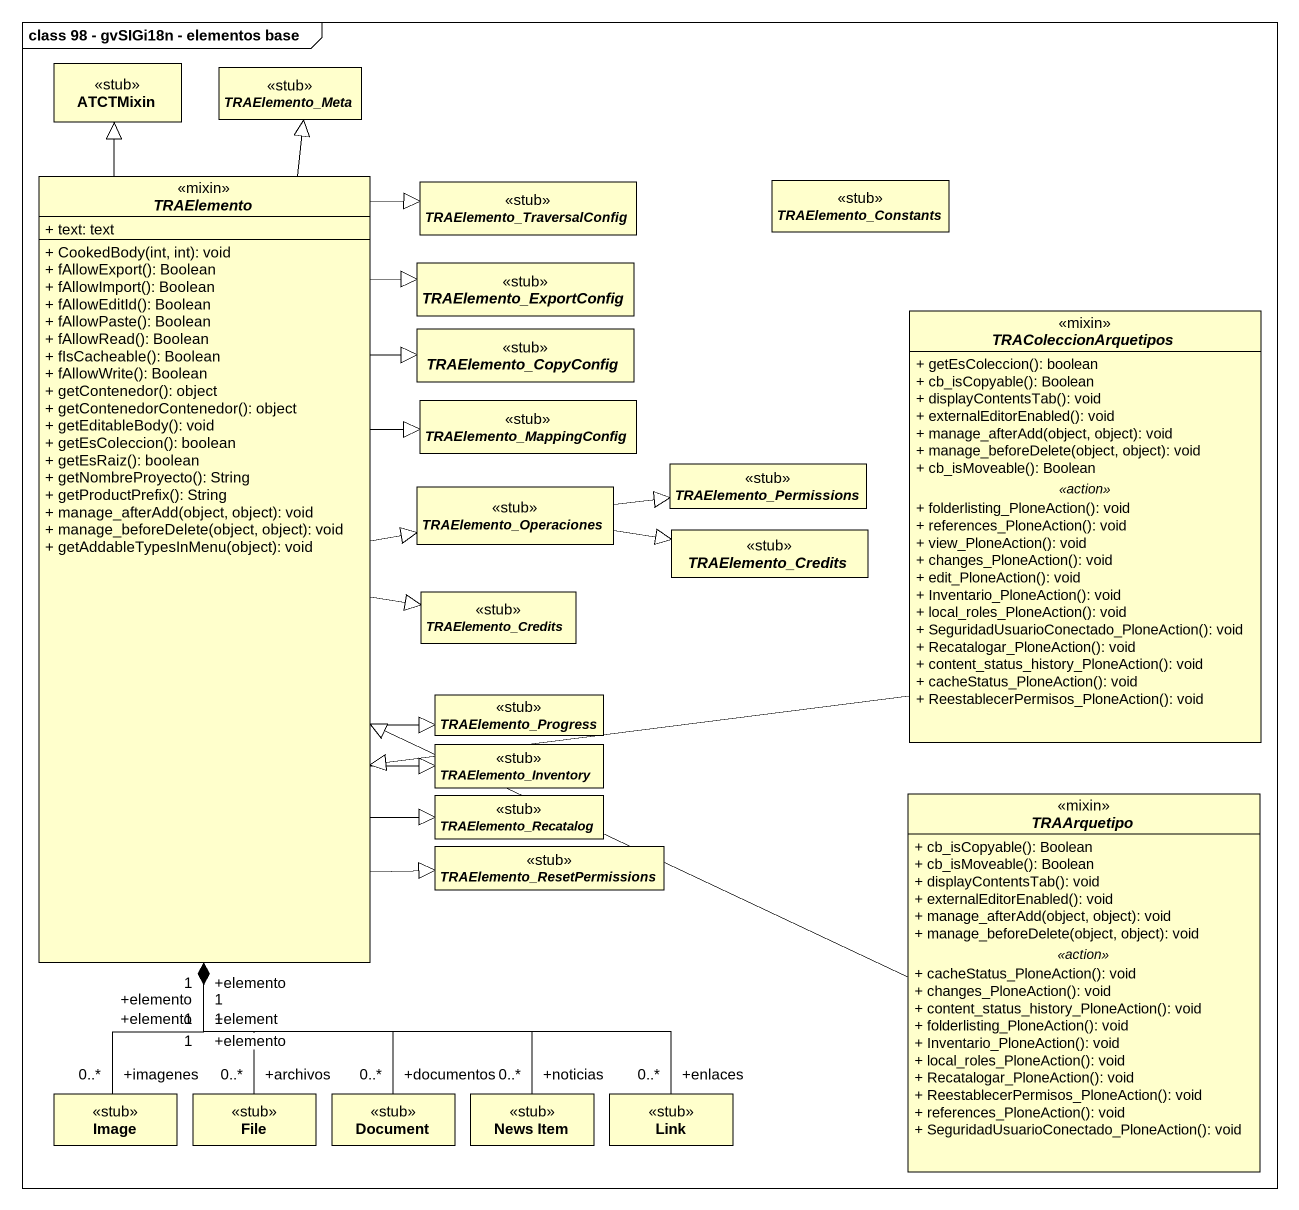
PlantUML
@startuml
mainframe class 98 - gvSIGi18n - elementos base
hide circle
hide empty members
skinparam classAttributeIconSize 0
class ATCTMixin <<stub>>
abstract class TRAElemento_Meta <<stub>>
abstract class TRAElemento <<mixin>> {
  + text: text
  + CookedBody(int, int): void
  + fAllowExport(): Boolean
  + fAllowImport(): Boolean
  + fAllowEditId(): Boolean
  + fAllowPaste(): Boolean
  + fAllowRead(): Boolean
  + fIsCacheable(): Boolean
  + fAllowWrite(): Boolean
  + getContenedor(): object
  + getContenedorContenedor(): object
  + getEditableBody(): void
  + getEsColeccion(): boolean
  + getEsRaiz(): boolean
  + getNombreProyecto(): String
  + getProductPrefix(): String
  + manage_afterAdd(object, object): void
  + manage_beforeDelete(object, object): void
  + getAddableTypesInMenu(object): void
}
abstract class TRAElemento_TraversalConfig <<stub>>
abstract class TRAElemento_Constants <<stub>>
abstract class TRAElemento_ExportConfig <<stub>>
abstract class TRAColeccionArquetipos <<mixin>> {
  + getEsColeccion(): boolean
  + cb_isCopyable(): Boolean
  + displayContentsTab(): void
  + externalEditorEnabled(): void
  + manage_afterAdd(object, object): void
  + manage_beforeDelete(object, object): void
  + cb_isMoveable(): Boolean
  .. <<action>> ..
  + folderlisting_PloneAction(): void
  + references_PloneAction(): void
  + view_PloneAction(): void
  + changes_PloneAction(): void
  + edit_PloneAction(): void
  + Inventario_PloneAction(): void
  + local_roles_PloneAction(): void
  + SeguridadUsuarioConectado_PloneAction(): void
  + Recatalogar_PloneAction(): void
  + content_status_history_PloneAction(): void
  + cacheStatus_PloneAction(): void
  + ReestablecerPermisos_PloneAction(): void
}
abstract class TRAElemento_CopyConfig <<stub>>
abstract class TRAElemento_MappingConfig <<stub>>
abstract class TRAElemento_Operaciones <<stub>>
abstract class TRAElemento_Permissions <<stub>>
abstract class TRAElemento_Credits <<stub>>
abstract class "TRAElemento_Credits" as TRAElemento_Credits_2 <<stub>>
abstract class TRAElemento_Progress <<stub>>
abstract class TRAElemento_Inventory <<stub>>
abstract class TRAElemento_Recatalog <<stub>>
abstract class TRAArquetipo <<mixin>> {
  + cb_isCopyable(): Boolean
  + cb_isMoveable(): Boolean
  + displayContentsTab(): void
  + externalEditorEnabled(): void
  + manage_afterAdd(object, object): void
  + manage_beforeDelete(object, object): void
  .. <<action>> ..
  + cacheStatus_PloneAction(): void
  + changes_PloneAction(): void
  + content_status_history_PloneAction(): void
  + folderlisting_PloneAction(): void
  + Inventario_PloneAction(): void
  + local_roles_PloneAction(): void
  + Recatalogar_PloneAction(): void
  + ReestablecerPermisos_PloneAction(): void
  + references_PloneAction(): void
  + SeguridadUsuarioConectado_PloneAction(): void
}
abstract class TRAElemento_ResetPermissions <<stub>>
class Image <<stub>>
class "File" as File_ <<stub>>
class Document <<stub>>
class "News Item" as News_Item <<stub>>
class Link <<stub>>
TRAElemento -up-|> ATCTMixin
TRAElemento -up-|> TRAElemento_Meta
TRAElemento -up-|> TRAElemento_TraversalConfig
TRAElemento -up-|> TRAElemento_ExportConfig
TRAElemento -up-|> TRAElemento_CopyConfig
TRAElemento -right-|> TRAElemento_MappingConfig
TRAElemento -right-|> TRAElemento_Operaciones
TRAElemento -right-|> TRAElemento_Credits_2
TRAElemento -right-|> TRAElemento_Progress
TRAElemento --|> TRAElemento_Inventory
TRAElemento --|> TRAElemento_Recatalog
TRAElemento --|> TRAElemento_ResetPermissions
TRAColeccionArquetipos -left-|> TRAElemento
TRAElemento_Operaciones -right-|> TRAElemento_Permissions
TRAElemento_Operaciones -right-|> TRAElemento_Credits
TRAArquetipo -left-|> TRAElemento
Image "+imagenes\n0..*" -up-* "+elemento\n1" TRAElemento
File_ "+archivos\n0..*" -up-* "+elemento\n1" TRAElemento
Document "+documentos\n0..*" -up-* "+elemento\n1" TRAElemento
News_Item "+noticias\n0..*" -up-* "+elemento\n1" TRAElemento
Link "+enlaces\n0..*" -up-* "+element\n1" TRAElemento
@enduml
